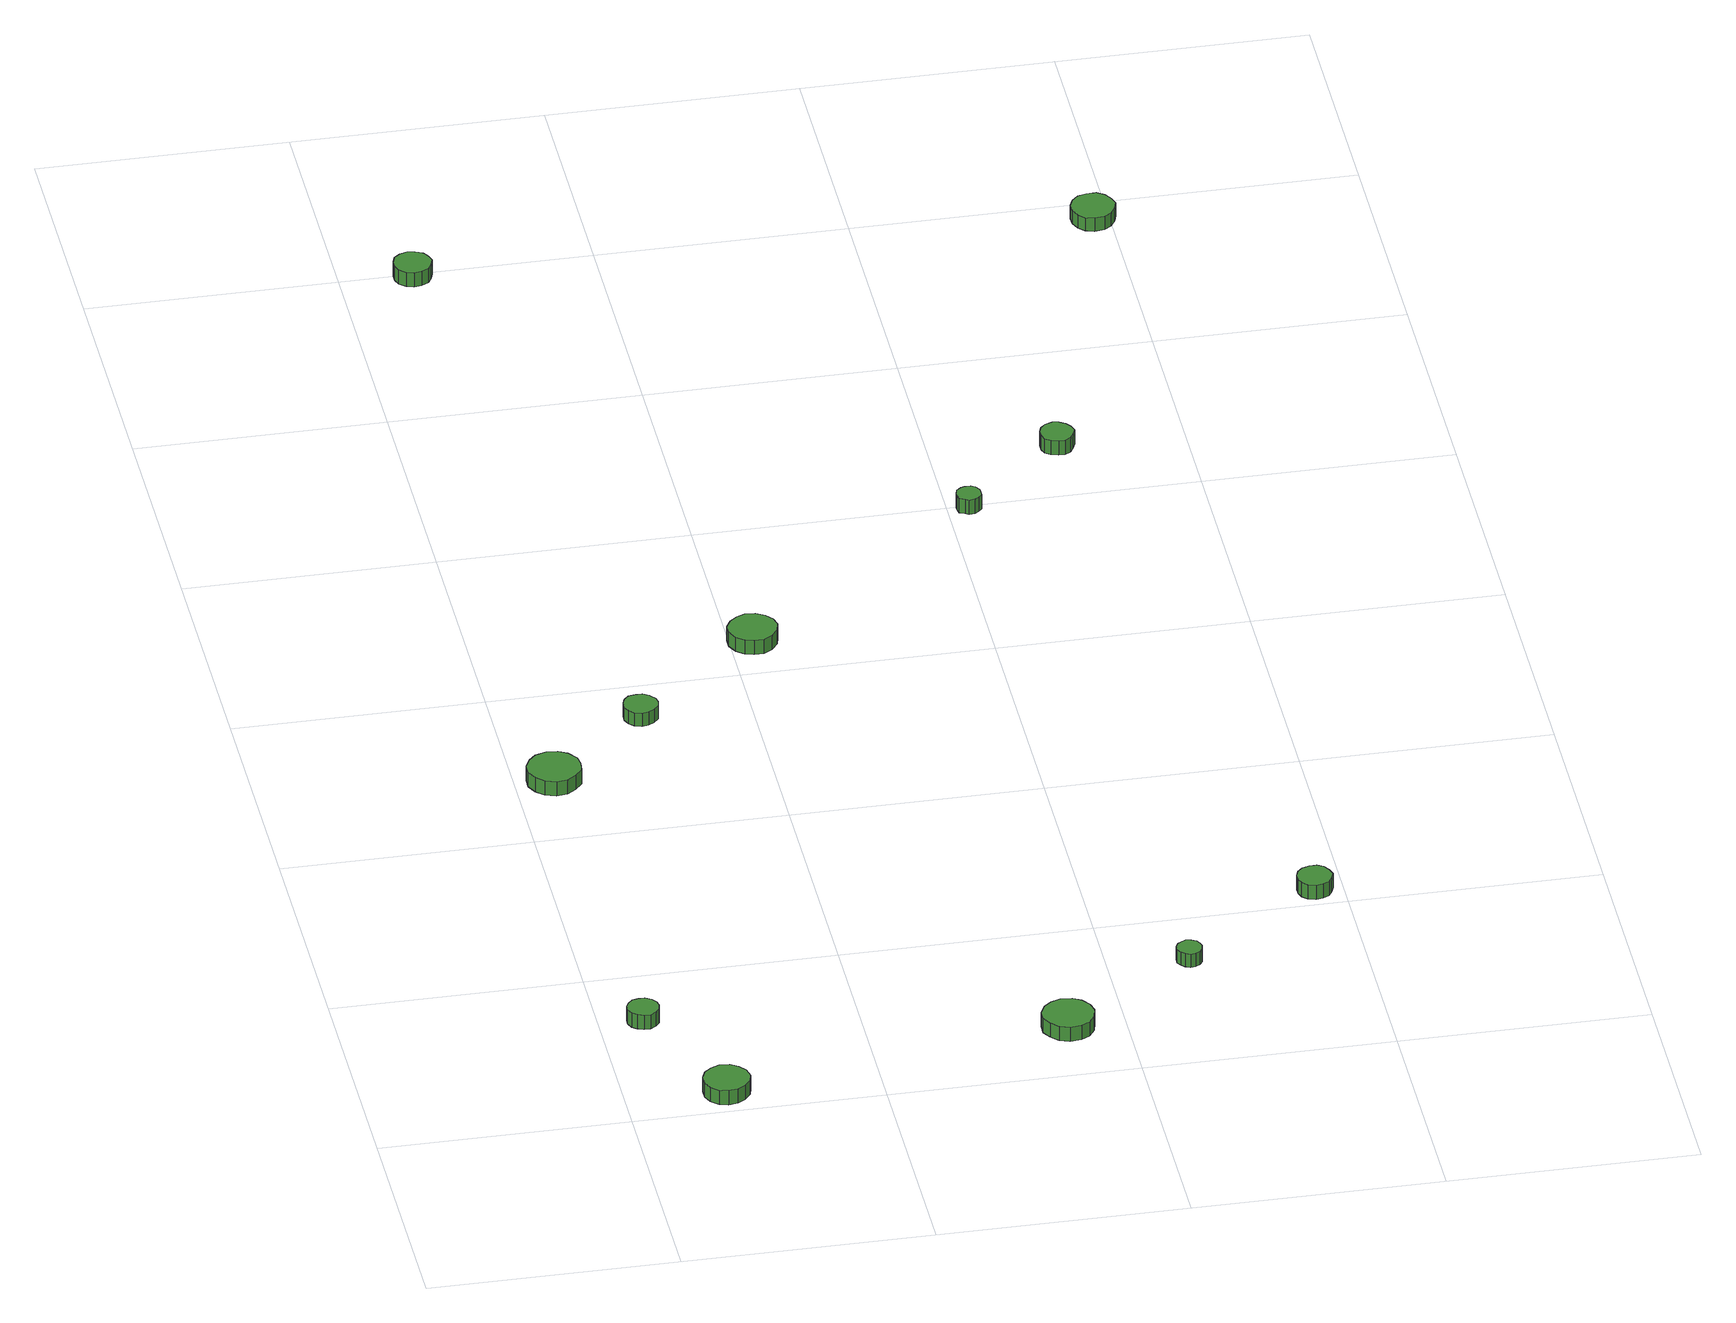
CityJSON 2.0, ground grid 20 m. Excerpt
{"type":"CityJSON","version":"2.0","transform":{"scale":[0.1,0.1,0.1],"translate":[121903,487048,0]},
"CityObjects":{
"tree1":{"type":"SolitaryVegetationObject","attributes":{"function":"something"},"geometry":[{"type":"MultiSurface","lod":"1","boundaries":[[[0,1,2,3,4,5,6,7,8,9,10,11,12,13,14]],[[15,16,17,18,19,20,21,22,23,24,25,26,27,28,29]],[[0,29,28,1]],[[1,28,27,2]],[[2,27,26,3]],[[3,26,25,4]],[[4,25,24,5]],[[5,24,23,6]],[[6,23,22,7]],[[7,22,21,8]],[[8,21,20,9]],[[9,20,19,10]],[[10,19,18,11]],[[11,18,17,12]],[[12,17,16,13]],[[13,16,15,14]],[[14,15,29,0]]]}]},
"tree2":{"type":"SolitaryVegetationObject","attributes":{"function":"something"},"geometry":[{"type":"MultiSurface","lod":"1","boundaries":[[[30,31,32,33,34,35,36,37,38,39,40,41,42,43,44]],[[45,46,47,48,49,50,51,52,53,54,55,56,57,58,59]],[[30,59,58,31]],[[31,58,57,32]],[[32,57,56,33]],[[33,56,55,34]],[[34,55,54,35]],[[35,54,53,36]],[[36,53,52,37]],[[37,52,51,38]],[[38,51,50,39]],[[39,50,49,40]],[[40,49,48,41]],[[41,48,47,42]],[[42,47,46,43]],[[43,46,45,44]],[[44,45,59,30]]]}]},
"tree3":{"type":"SolitaryVegetationObject","attributes":{"function":"something"},"geometry":[{"type":"MultiSurface","lod":"1","boundaries":[[[60,61,62,63,64,65,66,67,68,69,70,71,72,73,74]],[[75,76,77,78,79,80,81,82,83,84,85,86,87,88,89]],[[60,89,88,61]],[[61,88,87,62]],[[62,87,86,63]],[[63,86,85,64]],[[64,85,84,65]],[[65,84,83,66]],[[66,83,82,67]],[[67,82,81,68]],[[68,81,80,69]],[[69,80,79,70]],[[70,79,78,71]],[[71,78,77,72]],[[72,77,76,73]],[[73,76,75,74]],[[74,75,89,60]]]}]},
"tree4":{"type":"SolitaryVegetationObject","attributes":{"function":"something"},"geometry":[{"type":"MultiSurface","lod":"1","boundaries":[[[90,91,92,93,94,95,96,97,98,99,100,101,102,103,104]],[[105,106,107,108,109,110,111,112,113,114,115,116,117,118,119]],[[90,119,118,91]],[[91,118,117,92]],[[92,117,116,93]],[[93,116,115,94]],[[94,115,114,95]],[[95,114,113,96]],[[96,113,112,97]],[[97,112,111,98]],[[98,111,110,99]],[[99,110,109,100]],[[100,109,108,101]],[[101,108,107,102]],[[102,107,106,103]],[[103,106,105,104]],[[104,105,119,90]]]}]},
"tree5":{"type":"SolitaryVegetationObject","attributes":{"function":"something"},"geometry":[{"type":"MultiSurface","lod":"1","boundaries":[[[120,121,122,123,124,125,126,127,128,129,130,131,132,133,134]],[[135,136,137,138,139,140,141,142,143,144,145,146,147,148,149]],[[120,149,148,121]],[[121,148,147,122]],[[122,147,146,123]],[[123,146,145,124]],[[124,145,144,125]],[[125,144,143,126]],[[126,143,142,127]],[[127,142,141,128]],[[128,141,140,129]],[[129,140,139,130]],[[130,139,138,131]],[[131,138,137,132]],[[132,137,136,133]],[[133,136,135,134]],[[134,135,149,120]]]}]},
"tree6":{"type":"SolitaryVegetationObject","attributes":{"function":"something"},"geometry":[{"type":"MultiSurface","lod":"1","boundaries":[[[150,151,152,153,154,155,156,157,158,159,160,161,162,163,164]],[[165,166,167,168,169,170,171,172,173,174,175,176,177,178,179]],[[150,179,178,151]],[[151,178,177,152]],[[152,177,176,153]],[[153,176,175,154]],[[154,175,174,155]],[[155,174,173,156]],[[156,173,172,157]],[[157,172,171,158]],[[158,171,170,159]],[[159,170,169,160]],[[160,169,168,161]],[[161,168,167,162]],[[162,167,166,163]],[[163,166,165,164]],[[164,165,179,150]]]}]},
"tree7":{"type":"SolitaryVegetationObject","attributes":{"function":"something"},"geometry":[{"type":"MultiSurface","lod":"1","boundaries":[[[180,181,182,183,184,185,186,187,188,189,190,191,192,193,194]],[[195,196,197,198,199,200,201,202,203,204,205,206,207,208,209]],[[180,209,208,181]],[[181,208,207,182]],[[182,207,206,183]],[[183,206,205,184]],[[184,205,204,185]],[[185,204,203,186]],[[186,203,202,187]],[[187,202,201,188]],[[188,201,200,189]],[[189,200,199,190]],[[190,199,198,191]],[[191,198,197,192]],[[192,197,196,193]],[[193,196,195,194]],[[194,195,209,180]]]}]},
"tree8":{"type":"SolitaryVegetationObject","attributes":{"function":"something"},"geometry":[{"type":"MultiSurface","lod":"1","boundaries":[[[210,211,212,213,214,215,216,217,218,219,220,221,222,223,224]],[[225,226,227,228,229,230,231,232,233,234,235,236,237,238,239]],[[210,239,238,211]],[[211,238,237,212]],[[212,237,236,213]],[[213,236,235,214]],[[214,235,234,215]],[[215,234,233,216]],[[216,233,232,217]],[[217,232,231,218]],[[218,231,230,219]],[[219,230,229,220]],[[220,229,228,221]],[[221,228,227,222]],[[222,227,226,223]],[[223,226,225,224]],[[224,225,239,210]]]}]},
"tree9":{"type":"SolitaryVegetationObject","attributes":{"function":"something"},"geometry":[{"type":"MultiSurface","lod":"1","boundaries":[[[240,241,242,243,244,245,246,247,248,249,250,251,252,253,254]],[[255,256,257,258,259,260,261,262,263,264,265,266,267,268,269]],[[240,269,268,241]],[[241,268,267,242]],[[242,267,266,243]],[[243,266,265,244]],[[244,265,264,245]],[[245,264,263,246]],[[246,263,262,247]],[[247,262,261,248]],[[248,261,260,249]],[[249,260,259,250]],[[250,259,258,251]],[[251,258,257,252]],[[252,257,256,253]],[[253,256,255,254]],[[254,255,269,240]]]}]},
"tree10":{"type":"SolitaryVegetationObject","attributes":{"function":"something"},"geometry":[{"type":"MultiSurface","lod":"1","boundaries":[[[270,271,272,273,274,275,276,277,278,279,280,281,282,283,284]],[[285,286,287,288,289,290,291,292,293,294,295,296,297,298,299]],[[270,299,298,271]],[[271,298,297,272]],[[272,297,296,273]],[[273,296,295,274]],[[274,295,294,275]],[[275,294,293,276]],[[276,293,292,277]],[[277,292,291,278]],[[278,291,290,279]],[[279,290,289,280]],[[280,289,288,281]],[[281,288,287,282]],[[282,287,286,283]],[[283,286,285,284]],[[284,285,299,270]]]}]},
"tree11":{"type":"SolitaryVegetationObject","attributes":{"function":"something"},"geometry":[{"type":"MultiSurface","lod":"1","boundaries":[[[300,301,302,303,304,305,306,307,308,309,310,311,312,313,314]],[[315,316,317,318,319,320,321,322,323,324,325,326,327,328,329]],[[300,329,328,301]],[[301,328,327,302]],[[302,327,326,303]],[[303,326,325,304]],[[304,325,324,305]],[[305,324,323,306]],[[306,323,322,307]],[[307,322,321,308]],[[308,321,320,309]],[[309,320,319,310]],[[310,319,318,311]],[[311,318,317,312]],[[312,317,316,313]],[[313,316,315,314]],[[314,315,329,300]]]}]},
"tree12":{"type":"SolitaryVegetationObject","attributes":{"function":"something"},"geometry":[{"type":"MultiSurface","lod":"1","boundaries":[[[330,331,332,333,334,335,336,337,338,339,340,341,342,343,344]],[[345,346,347,348,349,350,351,352,353,354,355,356,357,358,359]],[[330,359,358,331]],[[331,358,357,332]],[[332,357,356,333]],[[333,356,355,334]],[[334,355,354,335]],[[335,354,353,336]],[[336,353,352,337]],[[337,352,351,338]],[[338,351,350,339]],[[339,350,349,340]],[[340,349,348,341]],[[341,348,347,342]],[[342,347,346,343]],[[343,346,345,344]],[[344,345,359,330]]]}]}
},
"vertices":[
[46,130,20],[45,135,20],[42,139,20],[37,142,20],[32,142,20],[27,141,20],[23,137,20],[21,133,20],[21,128,20],[23,123,20],[27,120,20],[32,118,20],[37,118,20],[42,121,20],[45,125,20],[45,125,7],[42,121,7],[37,118,7],[32,118,7],[27,120,7],[23,123,7],[21,128,7],[21,133,7],[23,137,7],[27,141,7],[32,142,7],[37,142,7],[42,139,7],[45,135,7],[46,130,7],
[98,26,16],[96,34,16],[91,40,16],[85,44,16],[77,45,16],[70,42,16],[64,37,16],[61,30,16],[61,22,16],[64,15,16],[70,10,16],[77,8,16],[85,9,16],[91,13,16],[96,19,16],[96,19,3],[91,13,3],[85,9,3],[77,8,3],[70,10,3],[64,15,3],[61,22,3],[61,30,3],[64,37,3],[70,42,3],[77,45,3],[85,44,3],[91,40,3],[96,34,3],[98,26,3],
[52,482,15],[51,490,15],[45,498,15],[38,502,15],[29,503,15],[20,500,15],[14,494,15],[10,486,15],[10,477,15],[14,469,15],[20,463,15],[29,460,15],[38,461,15],[45,466,15],[51,473,15],[51,473,2],[45,466,2],[38,461,2],[29,460,2],[20,463,2],[14,469,2],[10,477,2],[10,486,2],[14,494,2],[20,500,2],[29,503,2],[38,502,2],[45,498,2],[51,490,2],[52,482,2],
[127,556,15],[126,561,15],[122,566,15],[117,569,15],[112,569,15],[106,568,15],[102,564,15],[100,559,15],[100,553,15],[102,548,15],[106,544,15],[112,542,15],[117,543,15],[122,546,15],[126,550,15],[126,550,3],[122,546,3],[117,543,3],[112,542,3],[106,544,3],[102,548,3],[100,553,3],[100,559,3],[102,564,3],[106,568,3],[112,569,3],[117,569,3],[122,566,3],[126,561,3],[127,556,3],
[375,65,17],[373,73,17],[368,80,17],[361,84,17],[352,85,17],[344,82,17],[338,77,17],[334,69,17],[334,60,17],[338,53,17],[344,47,17],[352,44,17],[361,45,17],[368,49,17],[373,56,17],[373,56,4],[368,49,4],[361,45,4],[352,44,4],[344,47,4],[338,53,4],[334,60,4],[334,69,4],[338,77,4],[344,82,4],[352,85,4],[361,84,4],[368,80,4],[373,73,4],[375,65,4],
[237,641,18],[235,649,18],[230,655,18],[223,659,18],[215,660,18],[208,657,18],[202,652,18],[198,645,18],[198,637,18],[202,629,18],[208,624,18],[215,622,18],[223,622,18],[230,626,18],[235,633,18],[235,633,5],[230,626,5],[223,622,5],[215,622,5],[208,624,5],[202,629,5],[198,637,5],[198,645,5],[202,652,5],[208,657,5],[215,660,5],[223,659,5],[230,655,5],[235,649,5],[237,641,5],
[71,1187,22],[69,1193,22],[66,1198,22],[60,1201,22],[54,1202,22],[48,1200,22],[43,1196,22],[41,1190,22],[41,1184,22],[43,1178,22],[48,1174,22],[54,1172,22],[60,1173,22],[66,1176,22],[69,1181,22],[69,1181,9],[66,1176,9],[60,1173,9],[54,1172,9],[48,1174,9],[43,1178,9],[41,1184,9],[41,1190,9],[43,1196,9],[48,1200,9],[54,1202,9],[60,1201,9],[66,1198,9],[69,1193,9],[71,1187,9],
[474,141,15],[473,145,15],[471,148,15],[467,150,15],[463,151,15],[459,149,15],[456,147,15],[454,143,15],[454,138,15],[456,135,15],[459,132,15],[463,130,15],[467,131,15],[471,133,15],[473,136,15],[473,136,3],[471,133,3],[467,131,3],[463,130,3],[459,132,3],[456,135,3],[454,138,3],[454,143,3],[456,147,3],[459,149,3],[463,151,3],[467,150,3],[471,148,3],[473,145,3],[474,141,3],
[592,221,15],[590,227,15],[587,232,15],[582,235,15],[576,235,15],[570,233,15],[566,229,15],[564,224,15],[564,218,15],[566,213,15],[570,209,15],[576,207,15],[582,208,15],[587,211,15],[590,215,15],[590,215,2],[587,211,2],[582,208,2],[576,207,2],[570,209,2],[566,213,2],[564,218,2],[564,224,2],[566,229,2],[570,233,2],[576,235,2],[582,235,2],[587,232,2],[590,227,2],[592,221,2],
[426,795,17],[426,799,17],[423,803,17],[420,805,17],[415,805,17],[412,804,17],[408,801,17],[407,797,17],[407,793,17],[408,789,17],[412,787,17],[415,785,17],[420,786,17],[423,788,17],[426,791,17],[426,791,4],[423,788,4],[420,786,4],[415,785,4],[412,787,4],[408,789,4],[407,793,4],[407,797,4],[408,801,4],[412,804,4],[415,805,4],[420,805,4],[423,803,4],[426,799,4],[426,795,4],
[514,870,15],[512,876,15],[509,880,15],[504,883,15],[499,884,15],[493,882,15],[489,878,15],[487,873,15],[487,867,15],[489,862,15],[493,859,15],[499,857,15],[504,857,15],[509,860,15],[512,865,15],[512,865,2],[509,860,2],[504,857,2],[499,857,2],[493,859,2],[489,862,2],[487,867,2],[487,873,2],[489,878,2],[493,882,2],[499,884,2],[504,883,2],[509,880,2],[512,876,2],[514,870,2],
[605,1177,15],[603,1184,15],[599,1190,15],[593,1194,15],[585,1194,15],[578,1192,15],[573,1187,15],[570,1180,15],[570,1173,15],[573,1166,15],[578,1161,15],[585,1159,15],[593,1160,15],[599,1164,15],[603,1170,15],[603,1170,3],[599,1164,3],[593,1160,3],[585,1159,3],[578,1161,3],[573,1166,3],[570,1173,3],[570,1180,3],[573,1187,3],[578,1192,3],[585,1194,3],[593,1194,3],[599,1190,3],[603,1184,3],[605,1177,3]
]}
